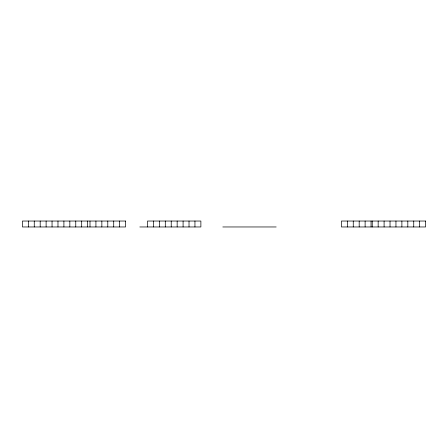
<?xml version="1.0" encoding="UTF-8"?>
<svg xmlns="http://www.w3.org/2000/svg" width="448" height="448" viewBox="0 0 448 448"><rect width="100%" height="100%" fill="white"/><g stroke="black" fill="none" stroke-linecap="round" stroke-linejoin="round"><path stroke-width="0.67" d="M139.804 226.962L200.878 226.962L200.878 221.038L147.51 221.038L147.51 226.962M222.813 226.962L276.181 226.962M419.67 221.038L419.67 226.962M413.739 221.038L413.739 226.962M407.814 221.038L407.814 226.962M401.884 221.038L401.884 226.962M395.954 221.038L395.954 226.962M390.023 221.038L390.023 226.962M384.093 221.038L384.093 226.962M378.162 221.038L378.162 226.962M372.238 221.038L372.238 226.962M371.05 221.038L371.05 226.962M365.12 221.038L365.12 226.962M359.19 221.038L359.19 226.962M353.259 221.038L353.259 226.962M347.334 221.038L347.334 226.962M194.947 221.038L194.947 226.962M189.017 221.038L189.017 226.962M183.086 221.038L183.086 226.962M177.156 221.038L177.156 226.962M171.226 221.038L171.226 226.962M165.301 221.038L165.301 226.962M159.37 221.038L159.37 226.962M153.44 221.038L153.44 226.962M119.644 221.038L119.644 226.962M113.714 221.038L113.714 226.962M107.783 221.038L107.783 226.962M101.853 221.038L101.853 226.962M95.922 221.038L95.922 226.962M89.998 221.038L89.998 226.962M87.623 221.038L87.623 226.962M81.693 221.038L81.693 226.962M75.762 221.038L75.762 226.962M69.838 221.038L69.838 226.962M63.907 221.038L63.907 226.962M57.977 221.038L57.977 226.962M52.046 221.038L52.046 226.962M46.116 221.038L46.116 226.962M40.186 221.038L40.186 226.962M34.261 221.038L34.261 226.962M28.33 221.038L28.33 226.962M125.574 221.038L22.4 221.038L22.4 226.962L125.574 226.962L125.574 221.038M425.6 221.038L341.404 221.038L341.404 226.962L425.6 226.962L425.6 221.038"/></g></svg>
